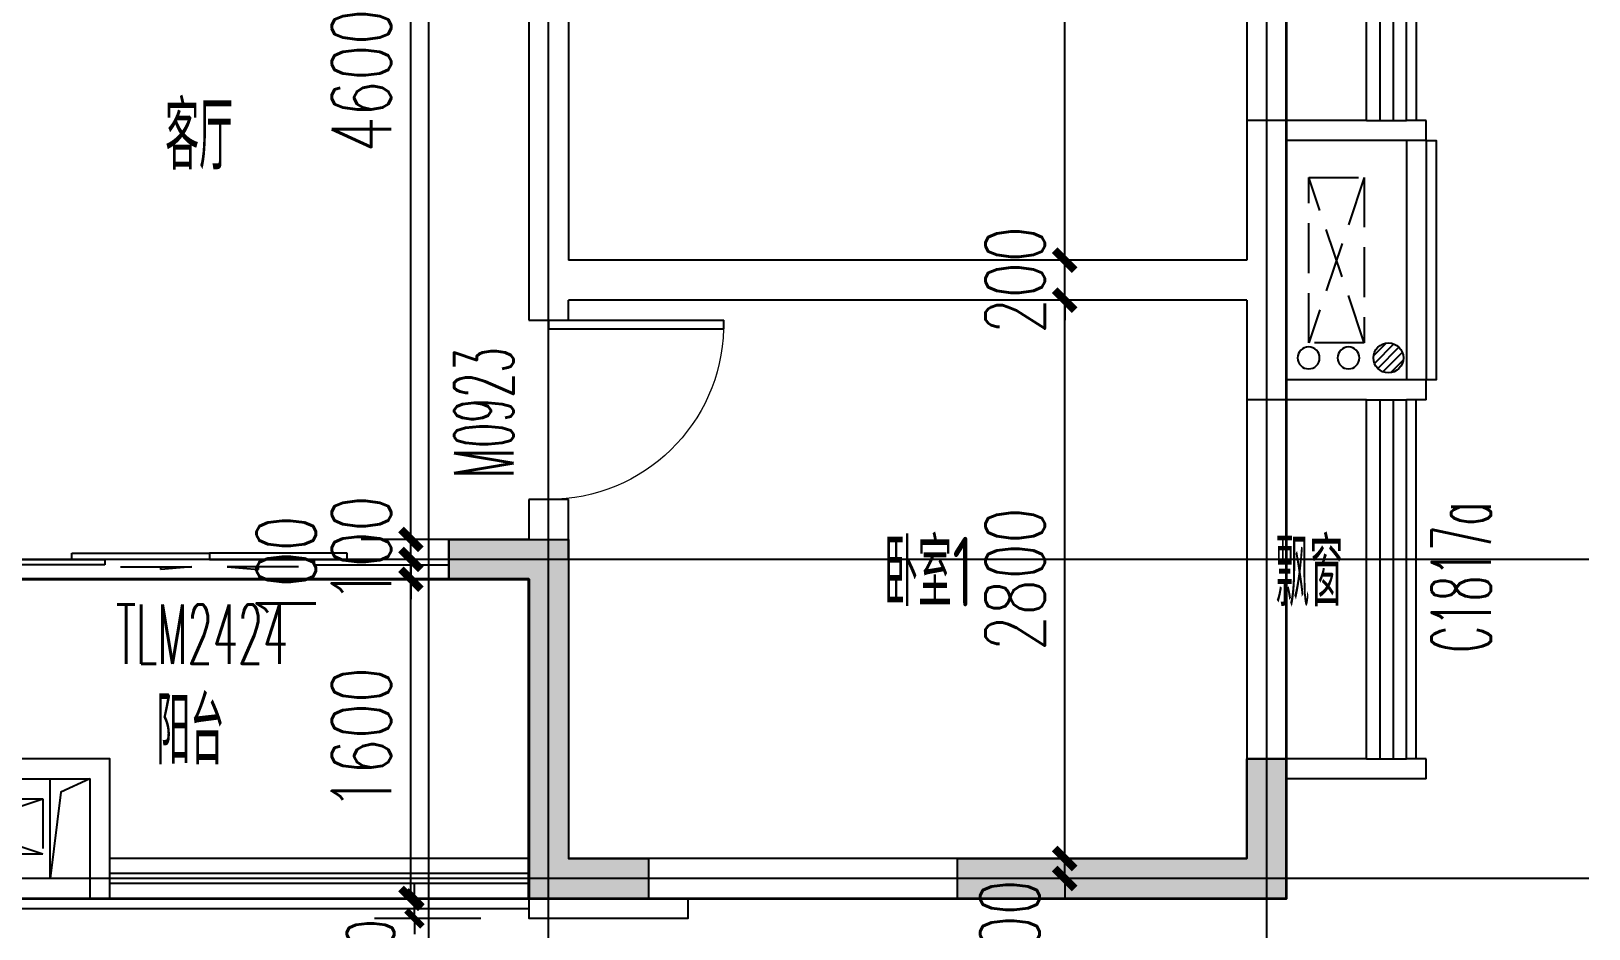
# Model space of a CAD drawing. Extents: x -59851 to 653804, y -249523 to 437614.
# Drawn here: x -2308 to 5501, y -52247 to -47746 of the extents above; entities that cross this region are included whole.
import ezdxf

# ---------------------------------------------------------------- set-up
doc = ezdxf.new("R2010")
doc.units = 0
doc.header["$LTSCALE"] = 1000
doc.header["$MEASUREMENT"] = 0
doc.linetypes.add('DASH', pattern=[0.35, 0.25, -0.1])
for name, color, linetype, lineweight in [('33计一半面积外廓线', 53, 'Continuous', 35), ('33计全面积外廓线', 21, 'Continuous', 35), ('A-第四道尺寸线(线脚尺寸)', 105, 'Continuous', 5)]:
    doc.layers.add(name, color=color, linetype=linetype, lineweight=lineweight)
doc.layers.add('_S-PS(排水管)', color=255, linetype='Continuous', plot=False)
doc.layers.add('A-area(算半面积)', color=23, linetype='Continuous', plot=False)
for name, color, linetype in [('_S-YS(雨水管)', 3, 'Continuous'), ('_S-空调立管', 7, 'Continuous'), ('A-外装饰线脚', 7, 'Continuous'), ('A-洞口', 105, 'Continuous'), ('A-看线', 105, 'Continuous'), ('A-空调室外机', 5, 'DASH'), ('A-第三道尺寸线', 105, 'Continuous'), ('A-线脚看线', 9, 'Continuous'), ('AE-FLOR', 151, 'Continuous'), ('DOTE', 16, 'Continuous'), ('NL', 5, 'Continuous'), ('PUB_HATCH', 8, 'Continuous'), ('PUB_TEXT', 7, 'Continuous'), ('WALL', 2, 'Continuous'), ('WINDOW', 4, 'Continuous'), ('WINDOW_TEXT', 7, 'Continuous'), ('剪力墙', 6, 'Continuous'), ('栏杆', 142, 'Continuous')]:
    doc.layers.add(name, color=color, linetype=linetype)
doc.styles.add('_TCH_DIM_T3', font='SIMPLEX.shx', dxfattribs={"width": 0.705882, "bigfont": 'GBCBIG.shx'})
doc.styles.add('_TCH_WINDOW', font='SIMPLEX.shx', dxfattribs={"width": 0.7, "height": 3.5, "bigfont": 'GBCBIG.shx'})
doc.styles.get("Standard").update_dxf_attribs({"font": 'gbenor.shx', "width": 0.7, "bigfont": 'gbcbig.shx'})
doc.dimstyles.new('_TCH_ARCH&&100', dxfattribs={"dimtxt": 297.5, "dimasz": 100, "dimexe": 250, "dimexo": 300, "dimgap": 100, "dimtad": 1, "dimdec": 0, "dimzin": 0, "dimdsep": 46, "dimtxsty": '_TCH_DIM_T3', "dimblk": 'ARCHTICK', "dimcen": 0.09, "dimclrt": 7, "dimazin": 2, "dimtfac": 1, "dimtdec": 0, "dimtix": 1, "dimtmove": 2, "dimatfit": 3, "dimfxl": 0, "dimtolj": 1, "dimtzin": 0, "dimarcsym": 0})
doc.dimstyles.new('_TCH_ARCH&&80', dxfattribs={"dimtxt": 238, "dimasz": 80, "dimexe": 200, "dimexo": 240, "dimgap": 80, "dimtad": 1, "dimdec": 0, "dimzin": 0, "dimdsep": 46, "dimtxsty": '_TCH_DIM_T3', "dimblk": 'ARCHTICK', "dimcen": 0.09, "dimclrt": 7, "dimazin": 2, "dimtfac": 1, "dimtdec": 0, "dimtix": 1, "dimtmove": 2, "dimatfit": 3, "dimfxl": 0, "dimtolj": 1, "dimtzin": 0, "dimarcsym": 0})

# ---------------------------------------------------------------- blocks, each defined once
blk = doc.blocks.new('zhouxianssceng0329')
at = {"layer": 'DOTE'}
for p, q in [((3886.3, 132089.9), (3886.3, 156469.4)), ((-313.7, 132089.9), (-313.7, 144298.2)), ((286.3, 132089.9), (286.3, 140298.2)), ((5501.3, 134598.2), (-44988.6, 134598.2)), ((5501.3, 132998.2), (-44988.6, 132998.2))]:
    blk.add_line(p, q, dxfattribs=at)
blk = doc.blocks.new('1417jianliqiang0329')
at = {"layer": 'PUB_HATCH'}
for points in [[(786.3, 28627.2), (386.3, 28627.2), (186.3, 28627.2), (186.3, 30227.2), (-213.7, 30227.2), (-213.7, 30427.2), (386.3, 30427.2), (386.3, 28827.2), (786.3, 28827.2)], [(3986.3, 29327.2), (3986.3, 28627.2), (2336.3, 28627.2), (2336.3, 28827.2), (3786.3, 28827.2), (3786.3, 29327.2)]]:
    blk.add_hatch(color=256, dxfattribs=at).paths.add_polyline_path(points)
at = {"layer": '剪力墙'}
for points in [[(786.3, 28627.2), (386.3, 28627.2), (186.3, 28627.2), (186.3, 30227.2), (-213.7, 30227.2), (-213.7, 30427.2), (386.3, 30427.2), (386.3, 28827.2), (786.3, 28827.2)], [(3986.3, 29327.2), (3986.3, 28627.2), (2336.3, 28627.2), (2336.3, 28827.2), (3786.3, 28827.2), (3786.3, 29327.2)]]:
    blk.add_lwpolyline(points, close=True, dxfattribs=at)
blk = doc.blocks.new('ktswaj')
at = {"linetype": 'DASH'}
blk.add_lwpolyline([(15990.1, 179082.6), (15990.1, 178253.3), (16268.4, 178253.3), (16268.4, 179082.6)], close=True, dxfattribs=at)
for points in [[(15990.1, 179082.6), (16268.4, 178253.3)], [(15990.1, 178253.3), (16268.4, 179082.6)]]:
    blk.add_lwpolyline(points, dxfattribs=at)
blk = doc.blocks.new('$DorLib2D$00000138')
at = {"color": 0, "linetype": 'Continuous'}
for p, q in [((-0.2875, 0), (-0.2875, 0.1538)), ((-0.2875, 0.1538), (0, 0.1538)), ((0, 0.1538), (0, 0)), ((0.2875, 0.1538), (0, 0.1538)), ((0.2875, 0), (0.2875, 0.1538)), ((-0.5, -0.1399), (-0.5, 0)), ((-0.5, 0), (-0.2188, 0)), ((0, 0), (-0.2875, 0)), ((-0.2188, 0), (-0.2188, -0.1399)), ((0, 0), (0.2875, 0)), ((0.2188, 0), (0.2188, -0.1399)), ((0.5, 0), (0.2188, 0)), ((0.5, 0), (0.5, -0.1946)), ((0.5, -0.1399), (0.5, 0)), ((-0.2188, -0.1399), (-0.5, -0.1399)), ((0.2188, -0.1399), (0.5, -0.1399)), ((-0.1857, -0.186), (-0.037, -0.186)), ((-0.037, -0.186), (-0.1019, -0.2583)), ((-0.1019, -0.2583), (-0.1019, -0.186)), ((0.1857, -0.186), (0.037, -0.186)), ((0.037, -0.186), (0.1019, -0.2583)), ((0.1019, -0.2583), (0.1019, -0.186))]:
    blk.add_line(p, q, dxfattribs=at)
blk = doc.blocks.new('$TCHSYS$WIN2D')
for p, q in [((-0.5, 0.5), (0.5, 0.5)), ((-0.5, 0.5), (-0.5, -0.5)), ((0.5, 0.5), (0.5, -0.5)), ((0.5, 0.1667), (-0.5, 0.1667)), ((0.5, -0.1667), (-0.5, -0.1667)), ((-0.5, -0.5), (0.5, -0.5))]:
    blk.add_line(p, q)
blk = doc.blocks.new('$DorLib2D$00000001')
for p, q in [((0.45, 0.975), (0.5, 0.975)), ((0.45, 0), (0.45, 0.975)), ((0.5, 0), (0.5, 0.975)), ((0.5, 0), (0.45, 0))]:
    blk.add_line(p, q)
at = {"lineweight": 13}
blk.add_arc((0.475, 0), 0.975, 91.46928, 180, dxfattribs=at)
blk = doc.blocks.new('_ArchTick')
at = {"color": 0, "linetype": 'ByBlock', "const_width": 0.4}
blk.add_lwpolyline([(-0.5, -0.5), (0.5, 0.5)], dxfattribs=at)
blk = doc.blocks.new('*D780')
at = {"layer": 'A-第三道尺寸线', "color": 0, "lineweight": -2, "transparency": 16777216}
for p, q in [((90662, 165334.8), (90121.7, 165334.8)), ((90371.7, 160734.8), (90371.7, 165334.8)), ((90662, 160734.8), (90121.7, 160734.8))]:
    blk.add_line(p, q, dxfattribs=at)
at = {"layer": 'Defpoints', "color": 0, "transparency": 16777216}
for p in [(90371.7, 165334.8), (90962, 165334.8), (90962, 160734.8)]:
    blk.add_point(p, dxfattribs=at)
at = {"layer": 'A-第三道尺寸线', "color": 0, "lineweight": -2, "transparency": 16777216, "xscale": 100, "yscale": 100, "zscale": 100}
for p, rotation in [((90371.7, 165334.8), 90), ((90371.7, 160734.8), 270)]:
    blk.add_blockref('_ArchTick', p, dxfattribs=dict(at, rotation=rotation))
at = {"layer": 'A-第三道尺寸线', "color": 7, "transparency": 16777216, "insert": (90123, 163034.8), "char_height": 297.5, "attachment_point": 5, "rotation": 90, "style": '_TCH_DIM_T3'}
blk.add_mtext('\\A1;4600', dxfattribs=at)
blk = doc.blocks.new('*D781')
at = {"layer": 'A-第三道尺寸线', "color": 0, "lineweight": -2, "transparency": 16777216}
for p, q in [((90371.7, 160734.8), (90371.7, 160834.8)), ((90662, 160734.8), (90121.7, 160734.8)), ((90371.7, 160634.8), (90371.7, 160734.8)), ((90662, 160634.8), (90121.7, 160634.8)), ((90371.7, 160634.8), (90371.7, 160534.8))]:
    blk.add_line(p, q, dxfattribs=at)
at = {"layer": 'Defpoints', "color": 0, "transparency": 16777216}
for p in [(90371.7, 160734.8), (90962, 160734.8), (90962, 160634.8)]:
    blk.add_point(p, dxfattribs=at)
at = {"layer": 'A-第三道尺寸线', "color": 0, "lineweight": -2, "transparency": 16777216, "xscale": 100, "yscale": 100, "zscale": 100}
for p, rotation in [((90371.7, 160734.8), 270), ((90371.7, 160634.8), 90)]:
    blk.add_blockref('_ArchTick', p, dxfattribs=dict(at, rotation=rotation))
at = {"layer": 'A-第三道尺寸线', "color": 7, "transparency": 16777216, "insert": (90123, 160684.8), "char_height": 297.5, "attachment_point": 5, "rotation": 90, "style": '_TCH_DIM_T3'}
blk.add_mtext('\\A1;100', dxfattribs=at)
blk = doc.blocks.new('*D782')
at = {"layer": 'A-第三道尺寸线', "color": 0, "lineweight": -2, "transparency": 16777216}
for p, q in [((90371.7, 160634.8), (90371.7, 160734.8)), ((90662, 160634.8), (90121.7, 160634.8)), ((90371.7, 160534.8), (90371.7, 160634.8)), ((90662, 160534.8), (90121.7, 160534.8)), ((90371.7, 160534.8), (90371.7, 160434.8))]:
    blk.add_line(p, q, dxfattribs=at)
at = {"layer": 'Defpoints', "color": 0, "transparency": 16777216}
for p in [(90371.7, 160634.8), (90962, 160634.8), (90962, 160534.8)]:
    blk.add_point(p, dxfattribs=at)
at = {"layer": 'A-第三道尺寸线', "color": 0, "lineweight": -2, "transparency": 16777216, "xscale": 100, "yscale": 100, "zscale": 100}
for p, rotation in [((90371.7, 160634.8), 270), ((90371.7, 160534.8), 90)]:
    blk.add_blockref('_ArchTick', p, dxfattribs=dict(at, rotation=rotation))
at = {"layer": 'A-第三道尺寸线', "color": 7, "transparency": 16777216, "insert": (89746.7, 160584.8), "char_height": 297.5, "attachment_point": 5, "rotation": 90, "style": '_TCH_DIM_T3'}
blk.add_mtext('\\A1;100', dxfattribs=at)
blk = doc.blocks.new('*D783')
at = {"layer": 'A-第三道尺寸线', "color": 0, "lineweight": -2, "transparency": 16777216}
for p, q in [((90662, 160534.8), (90121.7, 160534.8)), ((90371.7, 158934.8), (90371.7, 160534.8)), ((90662, 158934.8), (90121.7, 158934.8))]:
    blk.add_line(p, q, dxfattribs=at)
at = {"layer": 'Defpoints', "color": 0, "transparency": 16777216}
for p in [(90371.7, 160534.8), (90962, 160534.8), (90962, 158934.8)]:
    blk.add_point(p, dxfattribs=at)
at = {"layer": 'A-第三道尺寸线', "color": 0, "lineweight": -2, "transparency": 16777216, "xscale": 100, "yscale": 100, "zscale": 100}
for p, rotation in [((90371.7, 160534.8), 90), ((90371.7, 158934.8), 270)]:
    blk.add_blockref('_ArchTick', p, dxfattribs=dict(at, rotation=rotation))
at = {"layer": 'A-第三道尺寸线', "color": 7, "transparency": 16777216, "insert": (90123, 159734.8), "char_height": 297.5, "attachment_point": 5, "rotation": 90, "style": '_TCH_DIM_T3'}
blk.add_mtext('\\A1;1600', dxfattribs=at)
blk = doc.blocks.new('*D793')
at = {"layer": 'A-第三道尺寸线', "color": 0, "lineweight": -2, "transparency": 16777216}
for p, q in [((93649.2, 159134.8), (93649.2, 159234.8)), ((93973, 159134.8), (93399.2, 159134.8)), ((93649.2, 159034.8), (93649.2, 159134.8)), ((93973, 159034.8), (93399.2, 159034.8)), ((93649.2, 159034.8), (93649.2, 158934.8))]:
    blk.add_line(p, q, dxfattribs=at)
at = {"layer": 'Defpoints', "color": 0, "transparency": 16777216}
for p in [(93649.2, 159134.8), (94273, 159134.8), (94273, 159034.8)]:
    blk.add_point(p, dxfattribs=at)
at = {"layer": 'A-第三道尺寸线', "color": 0, "lineweight": -2, "transparency": 16777216, "xscale": 100, "yscale": 100, "zscale": 100}
for p, rotation in [((93649.2, 159134.8), 270), ((93649.2, 159034.8), 90)]:
    blk.add_blockref('_ArchTick', p, dxfattribs=dict(at, rotation=rotation))
at = {"layer": 'A-第三道尺寸线', "color": 7, "transparency": 16777216, "insert": (93374.2, 158759.8), "char_height": 297.5, "attachment_point": 5, "rotation": 90, "style": '_TCH_DIM_T3'}
blk.add_mtext('\\A1;100', dxfattribs=at)
blk = doc.blocks.new('*D794')
at = {"layer": 'A-第三道尺寸线', "color": 0, "lineweight": -2, "transparency": 16777216}
for p, q in [((93973, 161934.8), (93399.2, 161934.8)), ((93649.2, 159134.8), (93649.2, 161934.8)), ((93973, 159134.8), (93399.2, 159134.8))]:
    blk.add_line(p, q, dxfattribs=at)
at = {"layer": 'Defpoints', "color": 0, "transparency": 16777216}
for p in [(93649.2, 161934.8), (94273, 161934.8), (94273, 159134.8)]:
    blk.add_point(p, dxfattribs=at)
at = {"layer": 'A-第三道尺寸线', "color": 0, "lineweight": -2, "transparency": 16777216, "xscale": 100, "yscale": 100, "zscale": 100}
for p, rotation in [((93649.2, 161934.8), 90), ((93649.2, 159134.8), 270)]:
    blk.add_blockref('_ArchTick', p, dxfattribs=dict(at, rotation=rotation))
at = {"layer": 'A-第三道尺寸线', "color": 7, "transparency": 16777216, "insert": (93400.5, 160534.8), "char_height": 297.5, "attachment_point": 5, "rotation": 90, "style": '_TCH_DIM_T3'}
blk.add_mtext('\\A1;2800', dxfattribs=at)
blk = doc.blocks.new('*D795')
at = {"layer": 'A-第三道尺寸线', "color": 0, "lineweight": -2, "transparency": 16777216}
for p, q in [((93649.2, 162134.8), (93649.2, 162234.8)), ((93973, 162134.8), (93399.2, 162134.8)), ((93649.2, 161934.8), (93649.2, 162134.8)), ((93973, 161934.8), (93399.2, 161934.8)), ((93649.2, 161934.8), (93649.2, 161834.8))]:
    blk.add_line(p, q, dxfattribs=at)
at = {"layer": 'Defpoints', "color": 0, "transparency": 16777216}
for p in [(93649.2, 162134.8), (94273, 162134.8), (94273, 161934.8)]:
    blk.add_point(p, dxfattribs=at)
at = {"layer": 'A-第三道尺寸线', "color": 0, "lineweight": -2, "transparency": 16777216, "xscale": 100, "yscale": 100, "zscale": 100}
for p, rotation in [((93649.2, 162134.8), 270), ((93649.2, 161934.8), 90)]:
    blk.add_blockref('_ArchTick', p, dxfattribs=dict(at, rotation=rotation))
at = {"layer": 'A-第三道尺寸线', "color": 7, "transparency": 16777216, "insert": (93400.5, 162034.8), "char_height": 297.5, "attachment_point": 5, "rotation": 90, "style": '_TCH_DIM_T3'}
blk.add_mtext('\\A1;200', dxfattribs=at)
blk = doc.blocks.new('*D796')
at = {"layer": 'A-第三道尺寸线', "color": 0, "lineweight": -2, "transparency": 16777216}
for p, q in [((93973, 165334.8), (93399.2, 165334.8)), ((93649.2, 162134.8), (93649.2, 165334.8)), ((93973, 162134.8), (93399.2, 162134.8))]:
    blk.add_line(p, q, dxfattribs=at)
at = {"layer": 'Defpoints', "color": 0, "transparency": 16777216}
for p in [(93649.2, 165334.8), (94273, 165334.8), (94273, 162134.8)]:
    blk.add_point(p, dxfattribs=at)
at = {"layer": 'A-第三道尺寸线', "color": 0, "lineweight": -2, "transparency": 16777216, "xscale": 100, "yscale": 100, "zscale": 100}
for p, rotation in [((93649.2, 165334.8), 90), ((93649.2, 162134.8), 270)]:
    blk.add_blockref('_ArchTick', p, dxfattribs=dict(at, rotation=rotation))
at = {"layer": 'A-第三道尺寸线', "color": 7, "transparency": 16777216, "insert": (93400.5, 163734.8), "char_height": 297.5, "attachment_point": 5, "rotation": 90, "style": '_TCH_DIM_T3'}
blk.add_mtext('\\A1;3200', dxfattribs=at)
blk = doc.blocks.new('1417xxjian0329')
at = {"layer": 'A-外装饰线脚'}
blk.add_lwpolyline([(186.3, 4591.6), (186.3, 4491.6), (986.3, 4491.6), (986.3, 4591.6)], dxfattribs=at)
at = {"layer": 'A-线脚看线'}
for points in [[(4636.3, 10291.6), (4636.3, 8491.6)], [(4686.3, 8391.6), (4736.3, 8391.6), (4736.3, 7191.6), (4686.3, 7191.6)], [(4636.3, 5291.6), (4636.3, 7091.6)], [(-3213.7, 4541.6), (186.3, 4541.6)]]:
    blk.add_lwpolyline(points, dxfattribs=at)
blk = doc.blocks.new('600200')
at = {"layer": 'A-洞口'}
blk.add_lwpolyline([(-2177.9, 134493.3), (-1977.9, 134493.3), (-1977.9, 133993.3), (-2177.9, 133993.3)], close=True, dxfattribs=at)
blk.add_lwpolyline([(-1977.9, 134493.3), (-2123.4, 134426.8), (-2177.9, 133993.3)], dxfattribs=at)
blk = doc.blocks.new('qudiao32ge')
blk.add_blockref('600200', (111131.7, -202893.9))
blk = doc.blocks.new('*D521')
at = {"layer": 'A-第四道尺寸线(线脚尺寸)', "color": 0, "lineweight": -2, "transparency": 16777216}
for p, q in [((186.3, -45641.8), (186.3, -46138.6)), ((286.3, -45641.8), (286.3, -46138.6)), ((186.3, -45938.6), (106.3, -45938.6)), ((186.3, -45938.6), (286.3, -45938.6)), ((286.3, -45938.6), (366.3, -45938.6))]:
    blk.add_line(p, q, dxfattribs=at)
at = {"layer": 'Defpoints', "color": 0, "transparency": 16777216}
for p in [(186.3, -45401.8), (286.3, -45401.8), (286.3, -45938.6)]:
    blk.add_point(p, dxfattribs=at)
at = {"layer": 'A-第四道尺寸线(线脚尺寸)', "color": 0, "lineweight": -2, "transparency": 16777216, "xscale": 80, "yscale": 80, "zscale": 80}
blk.add_blockref('_ArchTick', (186.3, -45938.6), dxfattribs=at)
at = {"layer": 'A-第四道尺寸线(线脚尺寸)', "color": 0, "lineweight": -2, "transparency": 16777216, "xscale": 80, "yscale": 80, "zscale": 80, "rotation": 180}
blk.add_blockref('_ArchTick', (286.3, -45938.6), dxfattribs=at)
at = {"layer": 'A-第四道尺寸线(线脚尺寸)', "color": 7, "transparency": 16777216, "insert": (-33.7, -45718.6), "char_height": 238, "attachment_point": 5, "style": '_TCH_DIM_T3'}
blk.add_mtext('\\A1;100', dxfattribs=at)
blk = doc.blocks.new('*D522')
at = {"layer": 'A-第四道尺寸线(线脚尺寸)', "color": 0, "lineweight": -2, "transparency": 16777216}
for p, q in [((286.3, -45641.8), (286.3, -46138.6)), ((986.3, -45641.8), (986.3, -46138.6)), ((286.3, -45938.6), (986.3, -45938.6))]:
    blk.add_line(p, q, dxfattribs=at)
at = {"layer": 'Defpoints', "color": 0, "transparency": 16777216}
for p in [(286.3, -45401.8), (986.3, -45401.8), (986.3, -45938.6)]:
    blk.add_point(p, dxfattribs=at)
at = {"layer": 'A-第四道尺寸线(线脚尺寸)', "color": 0, "lineweight": -2, "transparency": 16777216, "xscale": 80, "yscale": 80, "zscale": 80, "rotation": 180}
blk.add_blockref('_ArchTick', (286.3, -45938.6), dxfattribs=at)
at = {"layer": 'A-第四道尺寸线(线脚尺寸)', "color": 0, "lineweight": -2, "transparency": 16777216, "xscale": 80, "yscale": 80, "zscale": 80}
blk.add_blockref('_ArchTick', (986.3, -45938.6), dxfattribs=at)
at = {"layer": 'A-第四道尺寸线(线脚尺寸)', "color": 7, "transparency": 16777216, "insert": (636.3, -45739.6), "char_height": 238, "attachment_point": 5, "style": '_TCH_DIM_T3'}
blk.add_mtext('\\A1;700', dxfattribs=at)
blk = doc.blocks.new('*D523')
at = {"layer": 'A-第四道尺寸线(线脚尺寸)', "color": 0, "lineweight": -2, "transparency": 16777216}
for p, q in [((-386.6, -45301.8), (-386.6, -45221.8)), ((-53.7, -45301.8), (-586.6, -45301.8)), ((-386.6, -45401.8), (-386.6, -45301.8)), ((-53.7, -45401.8), (-586.6, -45401.8)), ((-386.6, -45401.8), (-386.6, -45481.8))]:
    blk.add_line(p, q, dxfattribs=at)
at = {"layer": 'Defpoints', "color": 0, "transparency": 16777216}
for p in [(-386.6, -45301.8), (186.3, -45301.8), (186.3, -45401.8)]:
    blk.add_point(p, dxfattribs=at)
at = {"layer": 'A-第四道尺寸线(线脚尺寸)', "color": 0, "lineweight": -2, "transparency": 16777216, "xscale": 80, "yscale": 80, "zscale": 80}
for p, rotation in [((-386.6, -45301.8), 270), ((-386.6, -45401.8), 90)]:
    blk.add_blockref('_ArchTick', p, dxfattribs=dict(at, rotation=rotation))
at = {"layer": 'A-第四道尺寸线(线脚尺寸)', "color": 7, "transparency": 16777216, "insert": (-606.6, -45621.8), "char_height": 238, "attachment_point": 5, "rotation": 90, "style": '_TCH_DIM_T3'}
blk.add_mtext('\\A1;100', dxfattribs=at)
blk = doc.blocks.new('_LV13')
at = {"color": 0}
for p, q in [((-0.071, 0.495), (-0.495, 0.071)), ((0.183, 0.465), (-0.465, -0.183)), ((0.354, 0.354), (-0.354, -0.354)), ((0.465, 0.183), (-0.183, -0.465)), ((0.495, -0.071), (0.071, -0.495))]:
    blk.add_line(p, q, dxfattribs=at)
blk.add_circle((0, 0), 0.5)
blk = doc.blocks.new('jfdsajkjke50505')
at = {"layer": '_S-PS(排水管)'}
blk.add_lwpolyline([(-96826.1, 45509.8, -1), (-96936.1, 45509.8, -1)], format="xyb", close=True, dxfattribs=at)
at = {"layer": '_S-YS(雨水管)'}
blk.add_lwpolyline([(-89636.1, 46739.8, 1), (-89746.1, 46739.8, 1)], format="xyb", close=True, dxfattribs=at)
at = {"layer": '_S-空调立管'}
for points in [[(-89636.1, 49939.8, 1), (-89746.1, 49939.8, 1)], [(-89436.1, 46739.8, 1), (-89546.1, 46739.8, 1)], [(-96836.1, 44519.8, 1), (-96946.1, 44519.8, 1)]]:
    blk.add_lwpolyline(points, format="xyb", close=True, dxfattribs=at)
at = {"layer": 'NL', "ltscale": 0.5, "extrusion": (0, 0, -1), "xscale": -150, "yscale": 150, "zscale": -150}
for p in [(93101.1, 53829.8), (92801.1, 53329.8), (89491.1, 49939.8), (89291.1, 46739.8), (96881.1, 45019.8), (96891.1, 44319.8)]:
    blk.add_blockref('_LV13', p, dxfattribs=at)
blk = doc.blocks.new('a5huxing0323')
at = {"layer": 'A-看线'}
for points in [[(94562, 164634.8), (94562, 162834.8)], [(94562, 161434.8), (94562, 159634.8)]]:
    blk.add_lwpolyline(points, dxfattribs=at)
at = {"layer": 'AE-FLOR'}
for points in [[(90962, 159134.8), (88862, 159134.8)], [(90962, 158934.8), (88862, 158934.8)]]:
    blk.add_lwpolyline(points, dxfattribs=at)
at = {"layer": 'WALL'}
for p, q in [((90962, 165434.8), (90962, 162034.8)), ((91162, 165334.8), (91162, 162134.8)), ((94562, 162834.8), (94562, 162134.8)), ((95162, 162834.8), (94562, 162834.8)), ((95162, 162834.8), (95362, 162834.8)), ((95462, 162834.8), (95362, 162834.8)), ((95462, 162734.8), (95462, 162834.8)), ((94762, 162734.8), (94762, 162034.8)), ((95262, 162734.8), (94762, 162734.8)), ((95462, 162734.8), (95262, 162734.8)), ((94562, 162134.8), (91162, 162134.8)), ((90962, 162034.8), (90962, 161834.8)), ((94762, 162034.8), (94762, 161534.8)), ((94562, 161934.8), (91162, 161934.8)), ((91162, 161834.8), (91162, 161934.8)), ((94562, 161934.8), (94562, 161434.8)), ((90962, 161834.8), (91162, 161834.8)), ((95262, 161534.8), (94762, 161534.8)), ((95462, 161534.8), (95262, 161534.8)), ((95462, 161434.8), (95462, 161534.8)), ((95162, 161434.8), (94562, 161434.8)), ((95162, 161434.8), (95362, 161434.8)), ((95462, 161434.8), (95362, 161434.8)), ((91162, 160934.8), (90962, 160934.8)), ((90962, 160934.8), (90962, 160734.8)), ((91162, 160634.8), (91162, 160934.8)), ((90962, 160734.8), (90562, 160734.8)), ((90562, 160734.8), (90562, 160534.8)), ((91162, 160634.8), (91162, 159134.8)), ((90562, 160534.8), (90962, 160534.8)), ((90962, 160534.8), (90962, 158934.8)), ((94562, 159634.8), (94562, 159134.8)), ((95162, 159634.8), (94562, 159634.8)), ((95162, 159634.8), (95362, 159634.8)), ((95462, 159634.8), (95362, 159634.8)), ((95462, 159534.8), (95462, 159634.8)), ((94762, 159534.8), (94762, 158934.8)), ((95262, 159534.8), (94762, 159534.8)), ((95462, 159534.8), (95262, 159534.8)), ((94562, 159134.8), (91162, 159134.8)), ((94762, 158934.8), (90962, 158934.8))]:
    blk.add_line(p, q, dxfattribs=at)
at = {"layer": 'WINDOW'}
blk.add_line((90562, 160534.8), (88162, 160534.8), dxfattribs=at)
at = {"layer": '栏杆'}
for points in [[(95362, 162734.8), (95362, 161534.8)], [(95462, 162734.8), (95462, 161534.8)], [(87562, 159534.8), (88762, 159534.8), (88762, 158934.8), (88862, 158934.8), (88862, 159634.8), (87562, 159634.8)], [(88762, 159034.8), (87562, 159034.8)], [(90962, 159059.8), (88862, 159059.8)], [(90962, 159009.8), (88862, 159009.8)], [(88762, 158934.8), (87562, 158934.8)]]:
    blk.add_lwpolyline(points, dxfattribs=at)
at = {"layer": 'A-空调室外机', "extrusion": (0, 0, -1), "zscale": -1}
blk.add_blockref('ktswaj', (-111141.3, -16533.1), dxfattribs=at)
at = {"layer": 'A-空调室外机', "extrusion": (0, 0, -1), "zscale": -1, "rotation": 90}
blk.add_blockref('ktswaj', (90555.9, 143166.4), dxfattribs=at)
at = {"layer": 'WINDOW'}
ref = blk.add_blockref('$TCHSYS$WIN2D', (95262, 163734.8), dxfattribs=dict(at, xscale=1800, yscale=200, zscale=-1800, rotation=90))
ref.add_attrib('A', 'C1817a', (95785.8, 163367.3), dxfattribs={"layer": 'WINDOW_TEXT', "height": 297.5, "rotation": 90, "style": '_TCH_WINDOW', "width": 0.494118})
ref = blk.add_blockref('$DorLib2D$00000001', (91062, 161384.8), dxfattribs=dict(at, xscale=-900, yscale=900, zscale=-900, rotation=270))
ref.add_attrib('A', 'M0923', (90885.8, 161041.8), dxfattribs={"layer": 'WINDOW_TEXT', "height": 297.5, "rotation": 90, "style": '_TCH_WINDOW', "width": 0.494118})
ref = blk.add_blockref('$TCHSYS$WIN2D', (95262, 160534.8), dxfattribs=dict(at, xscale=1800, yscale=200, zscale=-1800, rotation=90))
ref.add_attrib('A', 'C1817a', (95785.8, 160167.3), dxfattribs={"layer": 'WINDOW_TEXT', "height": 297.5, "rotation": 90, "style": '_TCH_WINDOW', "width": 0.494118})
ref = blk.add_blockref('$DorLib2D$00000138', (89362, 160634.8), dxfattribs=dict(at, xscale=-2400, yscale=200, zscale=2400))
ref.add_attrib('A', 'TLM2424', (88893, 160111), dxfattribs={"layer": 'WINDOW_TEXT', "height": 297.5, "style": '_TCH_WINDOW', "width": 0.494118})
at = {"layer": 'PUB_TEXT', "width": 0.7}
for s, height, p in [('客厅', 337.59, (89139.5, 162588.9)), ('卧室', 337.59, (92743.1, 160398)), ('1', 350, (93087.1, 160398)), ('飘窗', 337.59, (94706.4, 160400.2)), ('阳台', 337.59, (89095.4, 159606.4))]:
    blk.add_text(s, height=height, dxfattribs=at).set_placement(p)
at = {"layer": 'A-第三道尺寸线'}
for p1, p2, distance, picture, middle in [((90962, 160734.8), (90962, 165334.8), 590.3, '*D780', (90123, 163034.8)), ((94273, 162134.8), (94273, 165334.8), 623.8, '*D796', (93400.5, 163734.8)), ((94273, 161934.8), (94273, 162134.8), 623.8, '*D795', (93400.5, 162034.8)), ((94273, 159134.8), (94273, 161934.8), 623.8, '*D794', (93400.5, 160534.8)), ((90962, 160634.8), (90962, 160734.8), 590.3, '*D781', (90123, 160684.8)), ((90962, 158934.8), (90962, 160534.8), 590.3, '*D783', (90123, 159734.8))]:
    dim = blk.add_aligned_dim(p1=p1, p2=p2, distance=distance, dimstyle='_TCH_ARCH&&100', dxfattribs=at)
    dim.commit()
    dim.dimension.update_dxf_attribs({"geometry": picture, "text_midpoint": middle})
for base, p1, p2, picture, middle in [((90371.7, 160634.8), (90962, 160534.8), (90962, 160634.8), '*D782', (89746.7, 160584.8)), ((93649.2, 159134.8), (94273, 159034.8), (94273, 159134.8), '*D793', (93374.2, 158759.8))]:
    dim = blk.add_linear_dim(base=base, p1=p1, p2=p2, angle=90, dimstyle='_TCH_ARCH&&100', dxfattribs=at)
    dim.commit()
    dim.dimension.update_dxf_attribs({"geometry": picture, "text_midpoint": middle, "dimtype": 129})
blk = doc.blocks.new('1417fxianjiao0427')
at = {"layer": 'A-第四道尺寸线(线脚尺寸)'}
for base, p2, angle, picture, middle in [((-386.6, -45301.8), (186.3, -45301.8), 90, '*D523', (-606.6, -45621.8)), ((286.3, -45938.6), (286.3, -45401.8), 0, '*D521', (-33.7, -45718.6))]:
    dim = blk.add_linear_dim(base=base, p1=(186.3, -45401.8), p2=p2, angle=angle, dimstyle='_TCH_ARCH&&80', dxfattribs=at)
    dim.commit()
    dim.dimension.update_dxf_attribs({"geometry": picture, "text_midpoint": middle, "dimtype": 129})
dim = blk.add_aligned_dim(p1=(286.3, -45401.8), p2=(986.3, -45401.8), distance=-536.8, dimstyle='_TCH_ARCH&&80', dxfattribs=at)
dim.commit()
dim.dimension.update_dxf_attribs({"geometry": '*D522', "text_midpoint": (636.3, -45739.6)})

msp = doc.modelspace()

# ---------------------------------------------------------------- linework, layer by layer
at = {"layer": '33计一半面积外廓线'}
msp.add_lwpolyline([(186.3, -50494.3), (-6813.7, -50494.3), (-6813.7, -52094.3), (186.3, -52094.3)], close=True, dxfattribs=at)
at = {"layer": '33计全面积外廓线'}
msp.add_lwpolyline([(-30613.7, -50494.3), (186.3, -50494.3), (186.3, -52094.3), (3986.3, -52094.3), (3986.3, -41694.3), (-213.7, -41694.3), (-213.7, -40794.3), (986.3, -40794.3), (986.3, -37694.3), (1586.3, -37694.3), (1586.3, -30194.3), (-8513.7, -30194.3), (-8513.7, -32994.3), (-20113.7, -32994.3)], dxfattribs=at)

# ---------------------------------------------------------------- block references
for name, p in [('zhouxianssceng0329', (0, -184992.5)), ('1417jianliqiang0329', (0, -80721.5))]:
    msp.add_blockref(name, p)

# ---------------------------------------------------------------- next in the draw order: block references
msp.add_blockref('a5huxing0323', (-90775.7, -211029.1))

# ---------------------------------------------------------------- next in the draw order: block references
for name, p in [('1417xxjian0329', (0, -56685.8)), ('1417fxianjiao0427', (0, -6792.5)), ('qudiao32ge', (-111167.4, 16906.3))]:
    msp.add_blockref(name, p)
at = {"layer": 'A-area(算半面积)'}
msp.add_blockref('jfdsajkjke50505', (93787.4, -96124.1), dxfattribs=at)

doc.saveas('drawing.dxf')
